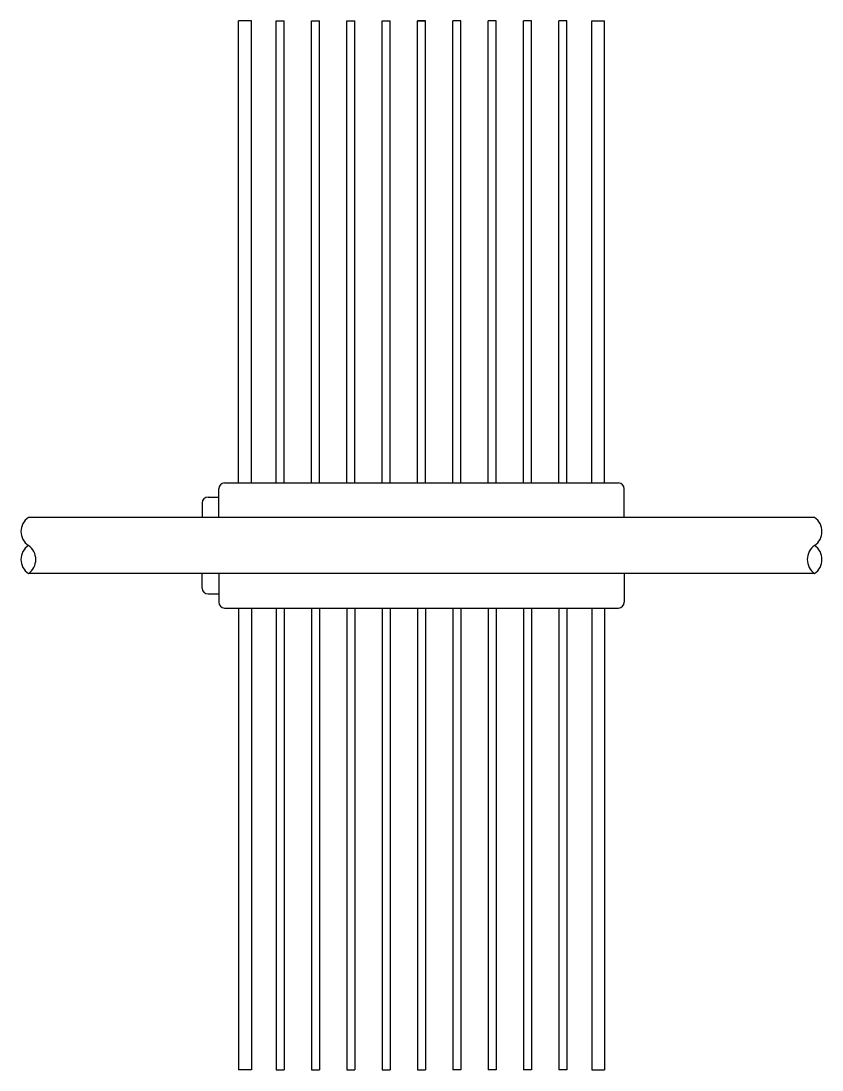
# Model space of a CAD drawing. Header units: inches. Extents: x 25.9 to 60.4, y 39.3 to 56.3.
# Drawn here: x 49.65 to 60.35, y 42.33 to 56.35 of the extents above; entities that cross this region are included whole.
import ezdxf

# ---------------------------------------------------------------- set-up
doc = ezdxf.new("R2010")
doc.units = ezdxf.units.IN
doc.header["$MEASUREMENT"] = 0
doc.layers.add('Rotor', color=2, linetype='Continuous')

msp = doc.modelspace()

# ---------------------------------------------------------------- linework, layer by layer
at = {"layer": 'Rotor'}
for p, q in [((52.729, 56.347), (52.558, 56.347)), ((52.558, 50.174), (52.558, 56.347)), ((52.729, 50.174), (52.729, 56.347)), ((53.059, 50.174), (53.059, 56.347)), ((53.059, 56.347), (53.166, 56.347)), ((53.166, 50.174), (53.166, 56.347)), ((53.532, 50.174), (53.532, 56.347)), ((53.532, 56.347), (53.638, 56.347)), ((53.638, 50.174), (53.638, 56.347)), ((54.004, 50.174), (54.004, 56.347)), ((54.004, 56.347), (54.111, 56.347)), ((54.111, 50.174), (54.111, 56.347)), ((54.477, 50.174), (54.477, 56.347)), ((54.477, 56.347), (54.583, 56.347)), ((54.583, 50.174), (54.583, 56.347)), ((54.949, 50.174), (54.949, 56.347)), ((54.949, 56.347), (55.055, 56.347)), ((54.949, 50.174), (54.949, 56.347)), ((55.055, 56.347), (54.949, 56.347)), ((55.055, 50.174), (55.055, 56.347)), ((55.055, 50.174), (55.055, 56.347)), ((55.421, 50.174), (55.421, 56.347)), ((55.528, 56.347), (55.421, 56.347)), ((55.528, 50.174), (55.528, 56.347)), ((55.894, 50.174), (55.894, 56.347)), ((56, 56.347), (55.894, 56.347)), ((56, 50.174), (56, 56.347)), ((56.366, 50.174), (56.366, 56.347)), ((56.473, 56.347), (56.366, 56.347)), ((56.473, 50.174), (56.473, 56.347)), ((56.839, 50.174), (56.839, 56.347)), ((56.945, 56.347), (56.839, 56.347)), ((56.945, 50.174), (56.945, 56.347)), ((57.276, 50.174), (57.276, 56.347)), ((57.276, 56.347), (57.446, 56.347)), ((57.446, 50.174), (57.446, 56.347)), ((52.293, 49.714), (52.293, 50.096)), ((52.371, 50.174), (57.634, 50.174)), ((57.712, 49.714), (57.712, 50.096)), ((52.072, 49.908), (52.072, 49.714)), ((52.15, 49.986), (52.293, 49.986)), ((60.254, 49.714), (49.75, 49.714)), ((60.254, 48.963), (49.75, 48.963)), ((52.072, 48.769), (52.072, 48.963)), ((52.293, 48.963), (52.293, 48.581)), ((57.712, 48.963), (57.712, 48.581)), ((52.15, 48.691), (52.293, 48.691)), ((52.371, 48.503), (57.634, 48.503)), ((52.558, 48.503), (52.558, 42.33)), ((52.729, 48.503), (52.729, 42.33)), ((53.059, 48.503), (53.059, 42.33)), ((53.166, 48.503), (53.166, 42.33)), ((53.532, 48.503), (53.532, 42.33)), ((53.638, 48.503), (53.638, 42.33)), ((54.004, 48.503), (54.004, 42.33)), ((54.111, 48.503), (54.111, 42.33)), ((54.477, 48.503), (54.477, 42.33)), ((54.583, 48.503), (54.583, 42.33)), ((54.949, 48.503), (54.949, 42.33)), ((55.055, 48.503), (55.055, 42.33)), ((55.421, 48.503), (55.421, 42.33)), ((55.528, 48.503), (55.528, 42.33)), ((55.894, 48.503), (55.894, 42.33)), ((56, 48.503), (56, 42.33)), ((56.366, 48.503), (56.366, 42.33)), ((56.473, 48.503), (56.473, 42.33)), ((56.839, 48.503), (56.839, 42.33)), ((56.945, 48.503), (56.945, 42.33)), ((57.276, 48.503), (57.276, 42.33)), ((57.446, 48.503), (57.446, 42.33)), ((52.729, 42.33), (52.558, 42.33)), ((53.059, 42.33), (53.166, 42.33)), ((53.532, 42.33), (53.638, 42.33)), ((54.004, 42.33), (54.111, 42.33)), ((54.477, 42.33), (54.583, 42.33)), ((54.949, 42.33), (55.055, 42.33)), ((55.528, 42.33), (55.421, 42.33)), ((56, 42.33), (55.894, 42.33)), ((56.473, 42.33), (56.366, 42.33)), ((56.945, 42.33), (56.839, 42.33)), ((57.276, 42.33), (57.446, 42.33))]:
    msp.add_line(p, q, dxfattribs=at)
for centre, radius, start, end in [((52.371, 50.096), 0.078, 90, 180), ((57.634, 50.096), 0.078, 360, 90), ((52.15, 49.908), 0.078, 90, 180), ((49.878, 49.526), 0.227, 124.341, 235.659), ((60.126, 49.526), 0.227, 304.341, 55.659), ((49.878, 49.151), 0.227, 124.341, 235.659), ((49.622, 49.151), 0.227, 304.341, 55.659), ((60.383, 49.151), 0.227, 124.341, 235.659), ((60.126, 49.151), 0.227, 304.341, 55.659), ((52.15, 48.769), 0.078, 180, 270), ((52.371, 48.581), 0.078, 180, 270), ((57.634, 48.581), 0.078, 270, 0)]:
    msp.add_arc(centre, radius, start, end, dxfattribs=at)

doc.saveas('drawing.dxf')
